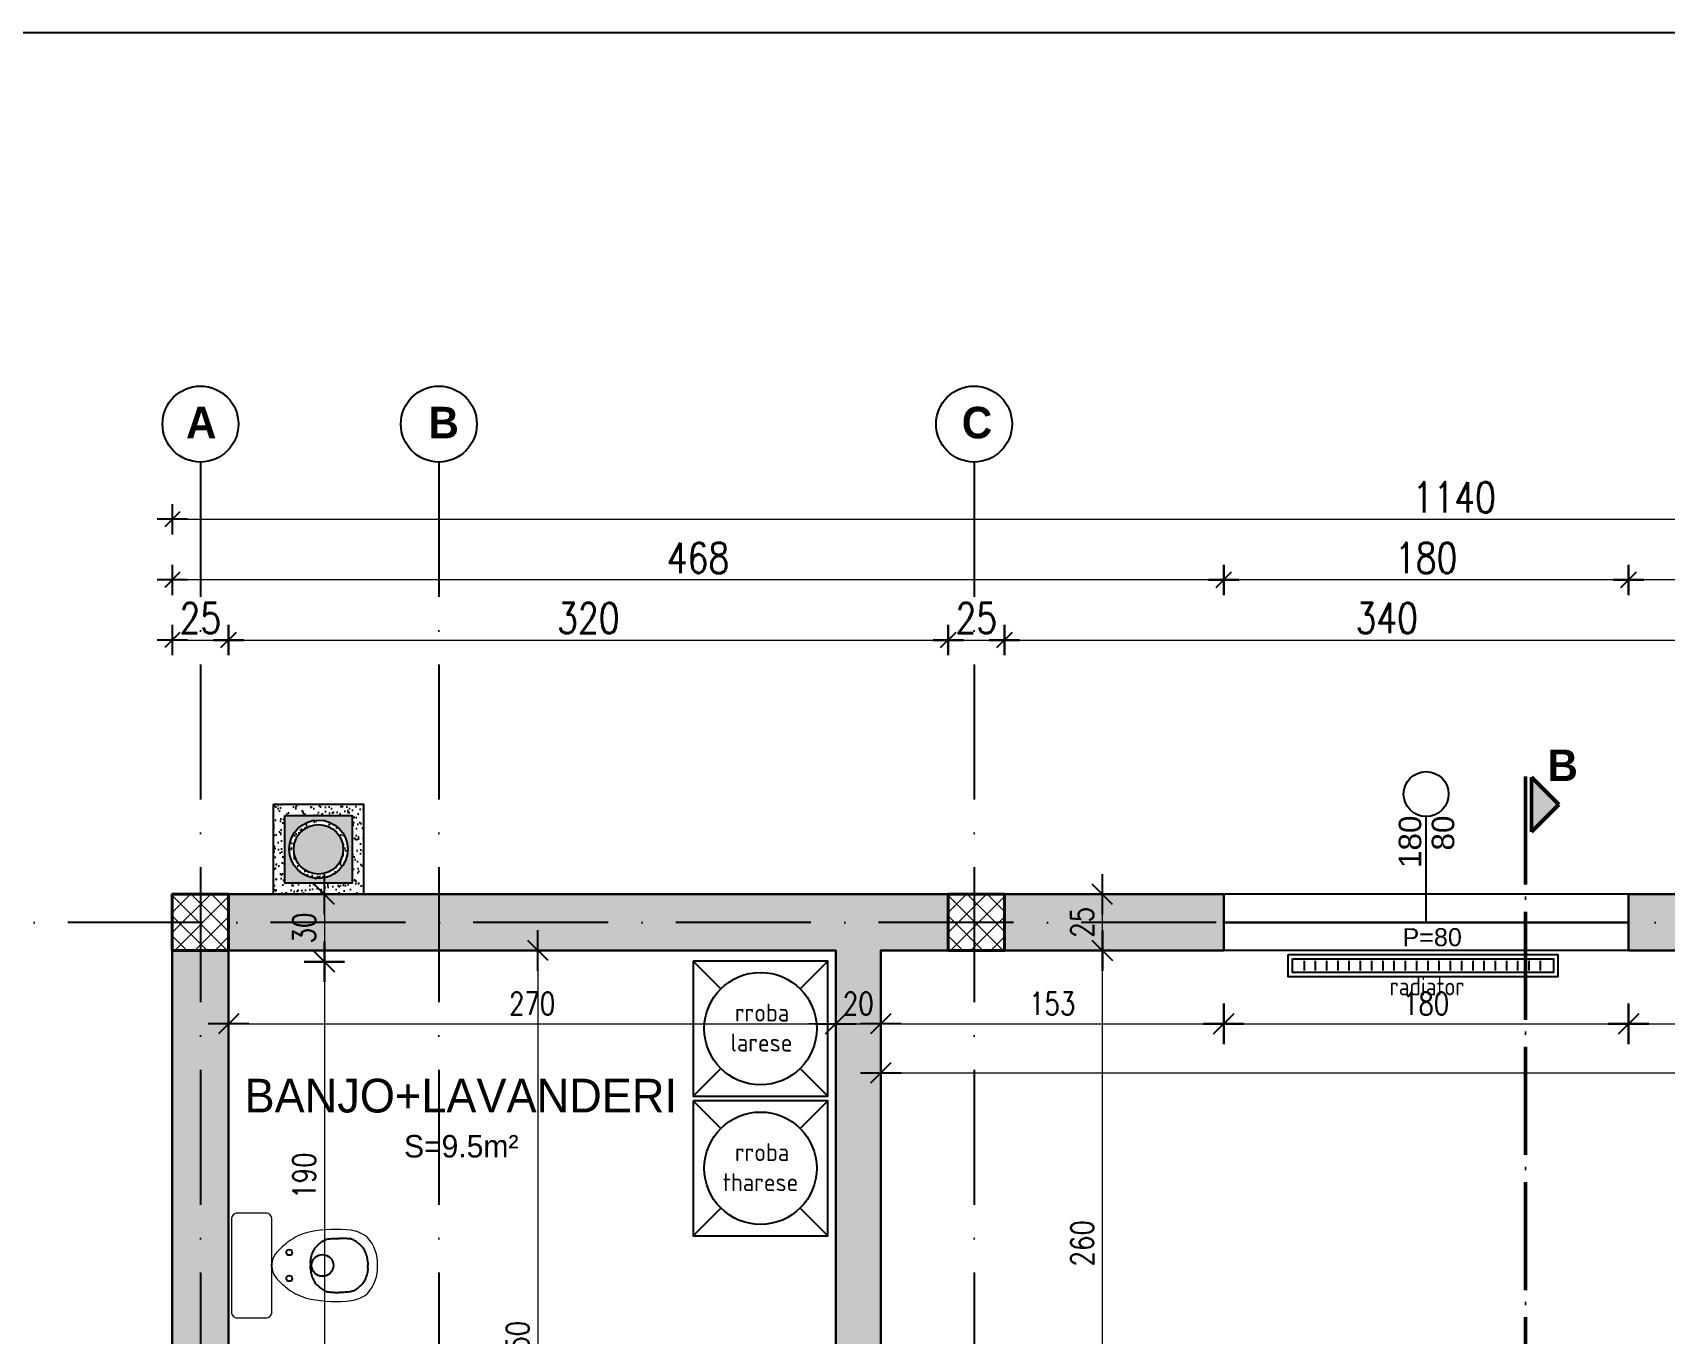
# Model space of a CAD drawing. Header units: metres. Extents: x 2674 to 33045, y -10854 to 2806.
# Drawn here: x 18898 to 19624, y 1680 to 2259 of the extents above; entities that cross this region are included whole.
import ezdxf

# ---------------------------------------------------------------- set-up
doc = ezdxf.new("R2010")
doc.units = ezdxf.units.M
doc.linetypes.add('ACAD_ISO04W100', pattern=[30, 24, -3, 0, -3])
doc.linetypes.add('ACAD_ISO10W100', pattern=[18, 12, -3, 0, -3])
doc.layers.add('2d hamdia', color=7, linetype='Continuous')
doc.styles.add('_DIM Romans 0.8', font='romans.shx', dxfattribs={"width": 0.8})
doc.styles.get("Standard").update_dxf_attribs({"font": 'arial.ttf'})
doc.dimstyles.new('50 jasht', dxfattribs={"dimscale": 15, "dimtxt": 0.9, "dimasz": 0.3, "dimexe": 1.25, "dimexo": 0.625, "dimgap": 0.2, "dimtad": 1, "dimdec": 0, "dimzin": 12, "dimdsep": 46, "dimtxsty": '_DIM Romans 0.8', "dimblk": '- Kosa Crta za DIM (Mala)', "dimcen": 1, "dimse1": 1, "dimse2": 1, "dimclrd": 256, "dimclrt": 256, "dimazin": 3, "dimtfac": 1, "dimtdec": 0, "dimtix": 1, "dimtmove": 0, "dimatfit": 3, "dimfxl": 1, "dimlwd": 0, "dimarcsym": 0})
doc.dimstyles.new('50 mrena', dxfattribs={"dimscale": 10, "dimtxt": 1, "dimasz": 0.6, "dimexe": 1.25, "dimexo": 0.625, "dimgap": 0.4, "dimtad": 1, "dimdec": 0, "dimzin": 12, "dimdsep": 46, "dimtxsty": '_DIM Romans 0.8', "dimblk": '- Kosa Crta za DIM (Mala)', "dimcen": 2.5, "dimse1": 1, "dimse2": 1, "dimclrd": 256, "dimclrt": 256, "dimadec": 0, "dimazin": 3, "dimtfac": 1, "dimtdec": 0, "dimtix": 1, "dimtmove": 0, "dimatfit": 3, "dimfxl": 1, "dimlwd": 15, "dimarcsym": 0})

# ---------------------------------------------------------------- blocks, each defined once
blk = doc.blocks.new('oxhak pa vrim')
h = blk.add_hatch()
h.set_pattern_fill('AR-SAND,_O', color=256, scale=0.1)
h.set_pattern_definition([(37.5, (-18.0384, 2.538), (-0.16, 4.89413), [0, -3.8608, 0, -4.318, 0, -4.1275]), (7.5, (-18.0384, 2.538), (4.4952, 7.16825), [0, -2.0828, 0, -3.4798, 0, -1.3335]), (327.5, (-21.1626, 2.538), (7.90992, 0.01437), [0, -1.27, 0, -4.572, 0, -5.969]), (317.5, (-21.1626, 2.538), (7.6356, 2.2293), [0, -0.635, 0, -2.9972, 0, -3.429])])
h.paths.add_polyline_path([(-10, 5), (-30, 5), (-30, 0), (-10, 0)], flags=17)
h.paths.add_polyline_path([(-5, 5), (-5, 35), (-35, 35), (-35, 5), (-30, 5), (-30, 0), (-40, 0), (-40, 40), (0, 40), (0, 0), (-10, 0), (-10, 5)])
h = blk.add_hatch(color=22)
h.dxf.hatch_style = 1
h.paths.add_polyline_path([(-5, 5), (-5, 35), (-35, 35), (-35, 5)])
h.paths.add_polyline_path([(-33, 20, -1), (-7, 20, -1)], flags=16)
h.paths.add_polyline_path([(-31, 20, -1), (-9, 20, -1)], flags=0)
h = blk.add_hatch()
h.set_pattern_fill('AR-SAND', color=256, scale=0.1)
h.set_pattern_definition([(322.5, (-40, 40), (-0.16, -4.89413), [0, -3.8608, 0, -4.318, 0, -4.1275]), (352.5, (-40, 40), (4.4952, -7.16825), [0, -2.0828, 0, -3.4798, 0, -1.3335]), (32.5, (-43.124, 40), (7.90992, -0.01437), [0, -1.27, 0, -4.572, 0, -5.969]), (42.5, (-43.124, 40), (7.6356, -2.2293), [0, -0.635, 0, -2.9972, 0, -3.429])])
h.paths.add_polyline_path([(-7, 20, 1), (-33, 20, 1)])
h.paths.add_polyline_path([(-31, 20, -1), (-9, 20, -1)], flags=16)
h = blk.add_hatch(color=253)
h.dxf.hatch_style = 1
h.paths.add_polyline_path([(-9, 20, 1), (-31, 20, 1)])
for points in [[(-40, 40), (0, 40), (0, 0), (-40, 0)], [(-35, 35), (-5, 35), (-5, 5), (-35, 5)]]:
    blk.add_lwpolyline(points, close=True)
for radius in [13, 11]:
    blk.add_circle((-20, 20), radius)
blk = doc.blocks.new('Sapls506')
blk.add_line((-0.0061, -0.1976), (0.0075, -0.1976))
at = {"color": 252, "lineweight": 15}
blk.add_lwpolyline([(-0.2569, -0.03), (-0.2569, -0.1676, 0.414214), (-0.2269, -0.1976), (-0.0061, -0.1976), (-0.0181, -0.1996, 0.160975), (-0.0645, -0.2225, 0.055228), (-0.125, -0.2921, 0.087544), (-0.1645, -0.3863, 0.077711), (-0.1715, -0.5876, 0.145572), (-0.1366, -0.6663, 0.193023), (0.0006, -0.7162, 61.25604), (0.0006, -0.7162, 0.193023), (0.1378, -0.6663, 0.145572), (0.1727, -0.5876, 0.077711), (0.1657, -0.3863, 0.087544), (0.1262, -0.2921, 0.055228), (0.0657, -0.2225, 0.161493), (0.0196, -0.1997), (0.0075, -0.1976), (0.2269, -0.1976, 0.414214), (0.2569, -0.1676), (0.2569, -0.03, 0.414214), (0.2269, 0), (-0.2269, 0, 0.414214)], format="xyb", close=True, dxfattribs=at)
at = {"color": 30}
for points in [[(-0.0141, -0.3876), (-0.032, -0.3889, 0.028747), (-0.0601, -0.3966, 0.052421), (-0.0746, -0.4033, 0.050041), (-0.0911, -0.4155, 0.040538), (-0.1084, -0.4339, 0.036304), (-0.1237, -0.4562, 0.08346), (-0.1279, -0.4673, 0.024812), (-0.1294, -0.4776, 0.009631), (-0.1315, -0.5043, 0.014344), (-0.1317, -0.5133, 0.009208), (-0.1315, -0.5274)], [(0.0156, -0.3876), (0.0334, -0.3889, -0.028747), (0.0615, -0.3966, -0.052421), (0.0761, -0.4033, -0.050041), (0.0925, -0.4155, -0.040538), (0.1098, -0.4339, -0.036304), (0.1252, -0.4562, -0.08346), (0.1294, -0.4673, -0.024812), (0.1309, -0.4776, -0.009631), (0.1329, -0.5043, -0.014344), (0.1332, -0.5133, -0.009208), (0.1329, -0.5274)], [(-0.0141, -0.6674), (-0.032, -0.6662, -0.028747), (-0.0601, -0.6584, -0.052421), (-0.0746, -0.6518, -0.050041), (-0.0911, -0.6396, -0.040538), (-0.1084, -0.6212, -0.036304), (-0.1237, -0.5988, -0.08346), (-0.1279, -0.5877, -0.024812), (-0.1294, -0.5775, -0.009631), (-0.1315, -0.5508, -0.014344), (-0.1317, -0.5417, -0.009208), (-0.1315, -0.5276)], [(0.0156, -0.6674), (0.0334, -0.6662, 0.028747), (0.0615, -0.6584, 0.052421), (0.0761, -0.6518, 0.050041), (0.0925, -0.6396, 0.040538), (0.1098, -0.6212, 0.036304), (0.1252, -0.5988, 0.08346), (0.1294, -0.5877, 0.024812), (0.1309, -0.5775, 0.009631), (0.1329, -0.5508, 0.014344), (0.1332, -0.5417, 0.009208), (0.1329, -0.5276)]]:
    blk.add_lwpolyline(points, format="xyb", dxfattribs=at)
for points in [[(-0.0141, -0.3876), (0.0007, -0.3876)], [(0.0156, -0.3876), (0.0008, -0.3876)], [(-0.0141, -0.6674), (0.0007, -0.6674)], [(0.0156, -0.6674), (0.0008, -0.6674)]]:
    blk.add_lwpolyline(points, dxfattribs=at)
for centre, radius in [((-0.063, -0.2832), 0.0141), ((0.0644, -0.2832), 0.0141), ((0.0007, -0.4456), 0.0535)]:
    blk.add_circle(centre, radius, dxfattribs=at)
blk = doc.blocks.new('radiator')
at = {"color": 204}
for p, q in [((-52.92, 7.12), (-52.92, 2.89)), ((-47.92, 7.12), (-47.92, 2.89)), ((-42.92, 7.12), (-42.92, 2.89)), ((-37.92, 7.12), (-37.92, 2.89)), ((-32.92, 7.12), (-32.92, 2.89)), ((-27.92, 7.12), (-27.92, 2.89)), ((-22.92, 7.12), (-22.92, 2.89)), ((-17.92, 7.12), (-17.92, 2.89)), ((-12.92, 7.12), (-12.92, 2.89)), ((-7.92, 7.12), (-7.92, 2.89)), ((-2.92, 7.12), (-2.92, 2.89)), ((2.08, 7.12), (2.08, 2.89)), ((7.08, 7.12), (7.08, 2.89)), ((12.08, 7.12), (12.08, 2.89)), ((17.08, 7.12), (17.08, 2.89)), ((22.08, 7.12), (22.08, 2.89)), ((27.08, 7.12), (27.08, 2.89)), ((32.08, 7.12), (32.08, 2.89)), ((37.08, 7.12), (37.08, 2.89)), ((42.08, 7.12), (42.08, 2.89)), ((47.08, 7.12), (47.08, 2.89)), ((52.08, 7.12), (52.08, 2.89))]:
    blk.add_line(p, q, dxfattribs=at)
blk.add_lwpolyline([(-60, 10), (60, 10), (60, 0), (-60, 0)], close=True)
blk.add_lwpolyline([(-58, 8), (58, 8), (58, 2), (-58, 2)], close=True, dxfattribs=at)
blk = doc.blocks.new('- Kosa Crta za DIM (Mala)')
for points in [[(0, -1.5), (0, 1.5)], [(-1.5, 0), (1.5, 0)], [(-0.75, -0.75), (0.75, 0.75)]]:
    blk.add_lwpolyline(points)
blk = doc.blocks.new('*D887')
at = {"lineweight": 0, "transparency": 16777216}
blk.add_line((18964.6, 1988.74), (18980.6, 1988.74), dxfattribs=at)
at = {"layer": 'Defpoints', "color": 0, "lineweight": 0, "transparency": 16777216}
for p in [(18985.1, 1988.74), (18960.1, 1875.71), (18985.1, 1875.71)]:
    blk.add_point(p, dxfattribs=at)
at = {"lineweight": 0, "transparency": 16777216, "xscale": 4.5, "yscale": 4.5, "zscale": 4.5, "rotation": 180}
blk.add_blockref('- Kosa Crta za DIM (Mala)', (18960.1, 1988.74), dxfattribs=at)
at = {"lineweight": 0, "transparency": 16777216, "xscale": 4.5, "yscale": 4.5, "zscale": 4.5}
blk.add_blockref('- Kosa Crta za DIM (Mala)', (18985.1, 1988.74), dxfattribs=at)
at = {"lineweight": 0, "transparency": 16777216, "insert": (18972.6, 1998.49), "char_height": 13.5, "attachment_point": 5, "style": '_DIM Romans 0.8'}
blk.add_mtext('25', dxfattribs=at)
blk = doc.blocks.new('*D888')
at = {"lineweight": 0, "transparency": 16777216}
blk.add_line((18989.6, 1988.74), (19300.6, 1988.74), dxfattribs=at)
at = {"layer": 'Defpoints', "color": 0, "lineweight": 0, "transparency": 16777216}
for p in [(19305.1, 1988.74), (18985.1, 1875.71), (19305.1, 1875.71)]:
    blk.add_point(p, dxfattribs=at)
at = {"lineweight": 0, "transparency": 16777216, "xscale": 4.5, "yscale": 4.5, "zscale": 4.5, "rotation": 180}
blk.add_blockref('- Kosa Crta za DIM (Mala)', (18985.1, 1988.74), dxfattribs=at)
at = {"lineweight": 0, "transparency": 16777216, "xscale": 4.5, "yscale": 4.5, "zscale": 4.5}
blk.add_blockref('- Kosa Crta za DIM (Mala)', (19305.1, 1988.74), dxfattribs=at)
at = {"lineweight": 0, "transparency": 16777216, "insert": (19145.1, 1998.49), "char_height": 13.5, "attachment_point": 5, "style": '_DIM Romans 0.8'}
blk.add_mtext('320', dxfattribs=at)
blk = doc.blocks.new('*D889')
at = {"lineweight": 0, "transparency": 16777216}
blk.add_line((19309.6, 1988.74), (19325.6, 1988.74), dxfattribs=at)
at = {"layer": 'Defpoints', "color": 0, "lineweight": 0, "transparency": 16777216}
for p in [(19330.1, 1988.74), (19305.1, 1875.71), (19330.1, 1875.71)]:
    blk.add_point(p, dxfattribs=at)
at = {"lineweight": 0, "transparency": 16777216, "xscale": 4.5, "yscale": 4.5, "zscale": 4.5, "rotation": 180}
blk.add_blockref('- Kosa Crta za DIM (Mala)', (19305.1, 1988.74), dxfattribs=at)
at = {"lineweight": 0, "transparency": 16777216, "xscale": 4.5, "yscale": 4.5, "zscale": 4.5}
blk.add_blockref('- Kosa Crta za DIM (Mala)', (19330.1, 1988.74), dxfattribs=at)
at = {"lineweight": 0, "transparency": 16777216, "insert": (19317.6, 1998.49), "char_height": 13.5, "attachment_point": 5, "style": '_DIM Romans 0.8'}
blk.add_mtext('25', dxfattribs=at)
blk = doc.blocks.new('*D890')
at = {"lineweight": 0, "transparency": 16777216}
blk.add_line((19334.6, 1988.74), (19665.6, 1988.74), dxfattribs=at)
at = {"layer": 'Defpoints', "color": 0, "lineweight": 0, "transparency": 16777216}
for p in [(19670.1, 1988.74), (19330.1, 1875.71), (19670.1, 1875.71)]:
    blk.add_point(p, dxfattribs=at)
at = {"lineweight": 0, "transparency": 16777216, "xscale": 4.5, "yscale": 4.5, "zscale": 4.5, "rotation": 180}
blk.add_blockref('- Kosa Crta za DIM (Mala)', (19330.1, 1988.74), dxfattribs=at)
at = {"lineweight": 0, "transparency": 16777216, "xscale": 4.5, "yscale": 4.5, "zscale": 4.5}
blk.add_blockref('- Kosa Crta za DIM (Mala)', (19670.1, 1988.74), dxfattribs=at)
at = {"lineweight": 0, "transparency": 16777216, "insert": (19500.1, 1998.49), "char_height": 13.5, "attachment_point": 5, "style": '_DIM Romans 0.8'}
blk.add_mtext('340', dxfattribs=at)
blk = doc.blocks.new('*D894')
at = {"lineweight": 0, "transparency": 16777216}
blk.add_line((20095.6, 2015.51), (19612.1, 2015.51), dxfattribs=at)
at = {"layer": 'Defpoints', "color": 0, "lineweight": 0, "transparency": 16777216}
for p in [(19607.6, 2015.51), (19607.6, 1875.71), (20100.1, 1875.71)]:
    blk.add_point(p, dxfattribs=at)
at = {"lineweight": 0, "transparency": 16777216, "xscale": 4.5, "yscale": 4.5, "zscale": 4.5, "rotation": 180}
blk.add_blockref('- Kosa Crta za DIM (Mala)', (19607.6, 2015.51), dxfattribs=at)
at = {"lineweight": 0, "transparency": 16777216, "xscale": 4.5, "yscale": 4.5, "zscale": 4.5}
blk.add_blockref('- Kosa Crta za DIM (Mala)', (20100.1, 2015.51), dxfattribs=at)
at = {"lineweight": 0, "transparency": 16777216, "insert": (19853.85, 2025.26), "char_height": 13.5, "attachment_point": 5, "style": '_DIM Romans 0.8'}
blk.add_mtext('493', dxfattribs=at)
blk = doc.blocks.new('*D895')
at = {"lineweight": 0, "transparency": 16777216}
blk.add_line((19603.1, 2015.51), (19432.1, 2015.51), dxfattribs=at)
at = {"layer": 'Defpoints', "color": 0, "lineweight": 0, "transparency": 16777216}
for p in [(19427.6, 2015.51), (19427.6, 1875.71), (19607.6, 1875.71)]:
    blk.add_point(p, dxfattribs=at)
at = {"lineweight": 0, "transparency": 16777216, "xscale": 4.5, "yscale": 4.5, "zscale": 4.5, "rotation": 180}
blk.add_blockref('- Kosa Crta za DIM (Mala)', (19427.6, 2015.51), dxfattribs=at)
at = {"lineweight": 0, "transparency": 16777216, "xscale": 4.5, "yscale": 4.5, "zscale": 4.5}
blk.add_blockref('- Kosa Crta za DIM (Mala)', (19607.6, 2015.51), dxfattribs=at)
at = {"lineweight": 0, "transparency": 16777216, "insert": (19517.6, 2025.26), "char_height": 13.5, "attachment_point": 5, "style": '_DIM Romans 0.8'}
blk.add_mtext('180', dxfattribs=at)
blk = doc.blocks.new('*D896')
at = {"lineweight": 0, "transparency": 16777216}
blk.add_line((19423.1, 2015.51), (18964.6, 2015.51), dxfattribs=at)
at = {"layer": 'Defpoints', "color": 0, "lineweight": 0, "transparency": 16777216}
for p in [(18960.1, 2015.51), (18960.1, 1875.71), (19427.6, 1875.71)]:
    blk.add_point(p, dxfattribs=at)
at = {"lineweight": 0, "transparency": 16777216, "xscale": 4.5, "yscale": 4.5, "zscale": 4.5, "rotation": 180}
blk.add_blockref('- Kosa Crta za DIM (Mala)', (18960.1, 2015.51), dxfattribs=at)
at = {"lineweight": 0, "transparency": 16777216, "xscale": 4.5, "yscale": 4.5, "zscale": 4.5}
blk.add_blockref('- Kosa Crta za DIM (Mala)', (19427.6, 2015.51), dxfattribs=at)
at = {"lineweight": 0, "transparency": 16777216, "insert": (19193.85, 2025.26), "char_height": 13.5, "attachment_point": 5, "style": '_DIM Romans 0.8'}
blk.add_mtext('468', dxfattribs=at)
blk = doc.blocks.new('*D897')
at = {"lineweight": 0, "transparency": 16777216}
blk.add_line((18964.6, 2042.45), (20095.6, 2042.45), dxfattribs=at)
at = {"layer": 'Defpoints', "color": 0, "lineweight": 0, "transparency": 16777216}
for p in [(20100.1, 2042.45), (18960.1, 1875.71), (20100.1, 1875.71)]:
    blk.add_point(p, dxfattribs=at)
at = {"lineweight": 0, "transparency": 16777216, "xscale": 4.5, "yscale": 4.5, "zscale": 4.5, "rotation": 180}
blk.add_blockref('- Kosa Crta za DIM (Mala)', (18960.1, 2042.45), dxfattribs=at)
at = {"lineweight": 0, "transparency": 16777216, "xscale": 4.5, "yscale": 4.5, "zscale": 4.5}
blk.add_blockref('- Kosa Crta za DIM (Mala)', (20100.1, 2042.45), dxfattribs=at)
at = {"lineweight": 0, "transparency": 16777216, "insert": (19530.1, 2052.2), "char_height": 13.5, "attachment_point": 5, "style": '_DIM Romans 0.8'}
blk.add_mtext('1140', dxfattribs=at)
blk = doc.blocks.new('*D917')
at = {"lineweight": 0, "transparency": 16777216}
blk.add_line((18869.21, 1871.21), (18869.21, 1855.21), dxfattribs=at)
at = {"layer": 'Defpoints', "color": 0, "lineweight": 0, "transparency": 16777216}
for p in [(18960.1, 1875.71), (18869.21, 1850.71), (18960.1, 1850.71)]:
    blk.add_point(p, dxfattribs=at)
at = {"lineweight": 0, "transparency": 16777216, "xscale": 4.5, "yscale": 4.5, "zscale": 4.5}
for p, rotation in [((18869.21, 1875.71), 90), ((18869.21, 1850.71), 270)]:
    blk.add_blockref('- Kosa Crta za DIM (Mala)', p, dxfattribs=dict(at, rotation=rotation))
at = {"lineweight": 0, "transparency": 16777216, "insert": (18859.46, 1863.21), "char_height": 13.5, "attachment_point": 5, "rotation": 90, "style": '_DIM Romans 0.8'}
blk.add_mtext('25', dxfattribs=at)
blk = doc.blocks.new('*D918')
at = {"lineweight": 0, "transparency": 16777216}
blk.add_line((18869.21, 1846.21), (18869.21, 1505.21), dxfattribs=at)
at = {"layer": 'Defpoints', "color": 0, "lineweight": 0, "transparency": 16777216}
for p in [(18960.1, 1850.71), (18869.21, 1500.71), (18960.1, 1500.71)]:
    blk.add_point(p, dxfattribs=at)
at = {"lineweight": 0, "transparency": 16777216, "xscale": 4.5, "yscale": 4.5, "zscale": 4.5}
for p, rotation in [((18869.21, 1850.71), 90), ((18869.21, 1500.71), 270)]:
    blk.add_blockref('- Kosa Crta za DIM (Mala)', p, dxfattribs=dict(at, rotation=rotation))
at = {"lineweight": 0, "transparency": 16777216, "insert": (18859.46, 1675.71), "char_height": 13.5, "attachment_point": 5, "rotation": 90, "style": '_DIM Romans 0.8'}
blk.add_mtext('350', dxfattribs=at)
blk = doc.blocks.new('*D925')
at = {"lineweight": 0, "transparency": 16777216}
blk.add_line((18844.09, 1871.21), (18844.09, 1659.93), dxfattribs=at)
at = {"layer": 'Defpoints', "color": 0, "lineweight": 0, "transparency": 16777216}
for p in [(18960.1, 1875.71), (18844.09, 1655.43), (18960.1, 1655.43)]:
    blk.add_point(p, dxfattribs=at)
at = {"lineweight": 0, "transparency": 16777216, "xscale": 4.5, "yscale": 4.5, "zscale": 4.5}
for p, rotation in [((18844.09, 1875.71), 90), ((18844.09, 1655.43), 270)]:
    blk.add_blockref('- Kosa Crta za DIM (Mala)', p, dxfattribs=dict(at, rotation=rotation))
at = {"lineweight": 0, "transparency": 16777216, "insert": (18834.34, 1765.57), "char_height": 13.5, "attachment_point": 5, "rotation": 90, "style": '_DIM Romans 0.8'}
blk.add_mtext('220', dxfattribs=at)
blk = doc.blocks.new('*D935')
at = {"lineweight": 0, "transparency": 16777216}
blk.add_line((18816.85, 1480.21), (18816.85, 1871.21), dxfattribs=at)
at = {"layer": 'Defpoints', "color": 0, "lineweight": 0, "transparency": 16777216}
for p in [(18816.85, 1875.71), (18960.1, 1875.71), (19066.1, 1475.71)]:
    blk.add_point(p, dxfattribs=at)
at = {"lineweight": 0, "transparency": 16777216, "xscale": 4.5, "yscale": 4.5, "zscale": 4.5}
for p, rotation in [((18816.85, 1875.71), 90), ((18816.85, 1475.71), 270)]:
    blk.add_blockref('- Kosa Crta za DIM (Mala)', p, dxfattribs=dict(at, rotation=rotation))
at = {"lineweight": 0, "transparency": 16777216, "insert": (18807.1, 1675.71), "char_height": 13.5, "attachment_point": 5, "rotation": 90, "style": '_DIM Romans 0.8'}
blk.add_mtext('400', dxfattribs=at)
blk = doc.blocks.new('*D936')
at = {"lineweight": 0, "transparency": 16777216}
blk.add_line((18789.11, 1871.21), (18789.11, 545.21), dxfattribs=at)
at = {"layer": 'Defpoints', "color": 0, "lineweight": 0, "transparency": 16777216}
for p in [(18960.1, 1875.71), (18789.11, 540.71), (19242.53, 540.71)]:
    blk.add_point(p, dxfattribs=at)
at = {"lineweight": 0, "transparency": 16777216, "xscale": 4.5, "yscale": 4.5, "zscale": 4.5}
for p, rotation in [((18789.11, 1875.71), 90), ((18789.11, 540.71), 270)]:
    blk.add_blockref('- Kosa Crta za DIM (Mala)', p, dxfattribs=dict(at, rotation=rotation))
at = {"lineweight": 0, "transparency": 16777216, "insert": (18779.36, 1208.21), "char_height": 13.5, "attachment_point": 5, "rotation": 90, "style": '_DIM Romans 0.8'}
blk.add_mtext('1335', dxfattribs=at)
blk = doc.blocks.new('*D956')
at = {"lineweight": 15, "transparency": 16777216}
blk.add_line((18991.1, 1818.1), (19249.1, 1818.1), dxfattribs=at)
at = {"layer": 'Defpoints', "color": 0, "lineweight": 0, "transparency": 16777216}
for p in [(18985.1, 1850.71), (19255.1, 1850.71), (19255.1, 1818.1)]:
    blk.add_point(p, dxfattribs=at)
at = {"lineweight": 15, "transparency": 16777216, "xscale": 6, "yscale": 6, "zscale": 6, "rotation": 180}
blk.add_blockref('- Kosa Crta za DIM (Mala)', (18985.1, 1818.1), dxfattribs=at)
at = {"lineweight": 15, "transparency": 16777216, "xscale": 6, "yscale": 6, "zscale": 6}
blk.add_blockref('- Kosa Crta za DIM (Mala)', (19255.1, 1818.1), dxfattribs=at)
at = {"lineweight": 0, "transparency": 16777216, "insert": (19120.1, 1827.1), "char_height": 10, "attachment_point": 5, "style": '_DIM Romans 0.8'}
blk.add_mtext('270', dxfattribs=at)
blk = doc.blocks.new('*D957')
at = {"lineweight": 15, "transparency": 16777216}
for p, q in [((19249.1, 1818.1), (19243.1, 1818.1)), ((19255.1, 1818.1), (19275.1, 1818.1)), ((19281.1, 1818.1), (19287.1, 1818.1))]:
    blk.add_line(p, q, dxfattribs=at)
at = {"layer": 'Defpoints', "color": 0, "lineweight": 0, "transparency": 16777216}
for p in [(19255.1, 1850.71), (19275.1, 1850.71), (19275.1, 1818.1)]:
    blk.add_point(p, dxfattribs=at)
at = {"lineweight": 15, "transparency": 16777216, "xscale": 6, "yscale": 6, "zscale": 6}
blk.add_blockref('- Kosa Crta za DIM (Mala)', (19255.1, 1818.1), dxfattribs=at)
at = {"lineweight": 15, "transparency": 16777216, "xscale": 6, "yscale": 6, "zscale": 6, "rotation": 180}
blk.add_blockref('- Kosa Crta za DIM (Mala)', (19275.1, 1818.1), dxfattribs=at)
at = {"lineweight": 0, "transparency": 16777216, "insert": (19265.1, 1827.1), "char_height": 10, "attachment_point": 5, "style": '_DIM Romans 0.8'}
blk.add_mtext('20', dxfattribs=at)
blk = doc.blocks.new('*D958')
at = {"lineweight": 15, "transparency": 16777216}
blk.add_line((19281.1, 1818.1), (19421.6, 1818.1), dxfattribs=at)
at = {"layer": 'Defpoints', "color": 0, "lineweight": 0, "transparency": 16777216}
for p in [(19275.1, 1850.71), (19427.6, 1850.71), (19427.6, 1818.1)]:
    blk.add_point(p, dxfattribs=at)
at = {"lineweight": 15, "transparency": 16777216, "xscale": 6, "yscale": 6, "zscale": 6, "rotation": 180}
blk.add_blockref('- Kosa Crta za DIM (Mala)', (19275.1, 1818.1), dxfattribs=at)
at = {"lineweight": 15, "transparency": 16777216, "xscale": 6, "yscale": 6, "zscale": 6}
blk.add_blockref('- Kosa Crta za DIM (Mala)', (19427.6, 1818.1), dxfattribs=at)
at = {"lineweight": 0, "transparency": 16777216, "insert": (19351.35, 1827.1), "char_height": 10, "attachment_point": 5, "style": '_DIM Romans 0.8'}
blk.add_mtext('153', dxfattribs=at)
blk = doc.blocks.new('*D959')
at = {"lineweight": 15, "transparency": 16777216}
blk.add_line((19433.6, 1818.1), (19601.6, 1818.1), dxfattribs=at)
at = {"layer": 'Defpoints', "color": 0, "lineweight": 0, "transparency": 16777216}
for p in [(19427.6, 1850.71), (19607.6, 1850.71), (19607.6, 1818.1)]:
    blk.add_point(p, dxfattribs=at)
at = {"lineweight": 15, "transparency": 16777216, "xscale": 6, "yscale": 6, "zscale": 6, "rotation": 180}
blk.add_blockref('- Kosa Crta za DIM (Mala)', (19427.6, 1818.1), dxfattribs=at)
at = {"lineweight": 15, "transparency": 16777216, "xscale": 6, "yscale": 6, "zscale": 6}
blk.add_blockref('- Kosa Crta za DIM (Mala)', (19607.6, 1818.1), dxfattribs=at)
at = {"lineweight": 0, "transparency": 16777216, "insert": (19517.6, 1827.1), "char_height": 10, "attachment_point": 5, "style": '_DIM Romans 0.8'}
blk.add_mtext('180', dxfattribs=at)
blk = doc.blocks.new('*D960')
at = {"lineweight": 15, "transparency": 16777216}
blk.add_line((19613.6, 1818.1), (20069.1, 1818.1), dxfattribs=at)
at = {"layer": 'Defpoints', "color": 0, "lineweight": 0, "transparency": 16777216}
for p in [(19607.6, 1850.71), (20075.1, 1850.71), (20075.1, 1818.1)]:
    blk.add_point(p, dxfattribs=at)
at = {"lineweight": 15, "transparency": 16777216, "xscale": 6, "yscale": 6, "zscale": 6, "rotation": 180}
blk.add_blockref('- Kosa Crta za DIM (Mala)', (19607.6, 1818.1), dxfattribs=at)
at = {"lineweight": 15, "transparency": 16777216, "xscale": 6, "yscale": 6, "zscale": 6}
blk.add_blockref('- Kosa Crta za DIM (Mala)', (20075.1, 1818.1), dxfattribs=at)
at = {"lineweight": 0, "transparency": 16777216, "insert": (19841.35, 1827.1), "char_height": 10, "attachment_point": 5, "style": '_DIM Romans 0.8'}
blk.add_mtext('468', dxfattribs=at)
blk = doc.blocks.new('*D962')
at = {"lineweight": 15, "transparency": 16777216}
blk.add_line((20069.1, 1796.22), (19281.1, 1796.22), dxfattribs=at)
at = {"layer": 'Defpoints', "color": 0, "lineweight": 0, "transparency": 16777216}
for p in [(19275.1, 1850.71), (20075.1, 1850.71), (19275.1, 1796.22)]:
    blk.add_point(p, dxfattribs=at)
at = {"lineweight": 15, "transparency": 16777216, "xscale": 6, "yscale": 6, "zscale": 6, "rotation": 180}
blk.add_blockref('- Kosa Crta za DIM (Mala)', (19275.1, 1796.22), dxfattribs=at)
at = {"lineweight": 15, "transparency": 16777216, "xscale": 6, "yscale": 6, "zscale": 6}
blk.add_blockref('- Kosa Crta za DIM (Mala)', (20075.1, 1796.22), dxfattribs=at)
at = {"lineweight": 0, "transparency": 16777216, "insert": (19675.1, 1805.22), "char_height": 10, "attachment_point": 5, "style": '_DIM Romans 0.8'}
blk.add_mtext('800', dxfattribs=at)
blk = doc.blocks.new('*D1001')
at = {"lineweight": 15, "transparency": 16777216}
blk.add_line((19373.66, 1596.28), (19373.66, 1844.71), dxfattribs=at)
at = {"layer": 'Defpoints', "color": 0, "lineweight": 0, "transparency": 16777216}
for p in [(19275.1, 1850.71), (19373.66, 1850.71), (19275.1, 1590.28)]:
    blk.add_point(p, dxfattribs=at)
at = {"lineweight": 15, "transparency": 16777216, "xscale": 6, "yscale": 6, "zscale": 6}
for p, rotation in [((19373.66, 1850.71), 90), ((19373.66, 1590.28), 270)]:
    blk.add_blockref('- Kosa Crta za DIM (Mala)', p, dxfattribs=dict(at, rotation=rotation))
at = {"lineweight": 0, "transparency": 16777216, "insert": (19364.66, 1720.5), "char_height": 10, "attachment_point": 5, "rotation": 90, "style": '_DIM Romans 0.8'}
blk.add_mtext('260', dxfattribs=at)
blk = doc.blocks.new('*D1002')
at = {"lineweight": 15, "transparency": 16777216}
blk.add_line((19373.66, 1856.71), (19373.66, 1869.71), dxfattribs=at)
at = {"layer": 'Defpoints', "color": 0, "lineweight": 0, "transparency": 16777216}
for p in [(19373.66, 1875.71), (19427.6, 1875.71), (19275.1, 1850.71)]:
    blk.add_point(p, dxfattribs=at)
at = {"lineweight": 15, "transparency": 16777216, "xscale": 6, "yscale": 6, "zscale": 6}
for p, rotation in [((19373.66, 1875.71), 90), ((19373.66, 1850.71), 270)]:
    blk.add_blockref('- Kosa Crta za DIM (Mala)', p, dxfattribs=dict(at, rotation=rotation))
at = {"lineweight": 0, "transparency": 16777216, "insert": (19364.66, 1863.21), "char_height": 10, "attachment_point": 5, "rotation": 90, "style": '_DIM Romans 0.8'}
blk.add_mtext('25', dxfattribs=at)
blk = doc.blocks.new('*D1013')
at = {"lineweight": 15, "transparency": 16777216}
blk.add_line((19027.72, 1869.71), (19027.72, 1851.71), dxfattribs=at)
at = {"layer": 'Defpoints', "color": 0, "lineweight": 0, "transparency": 16777216}
for p in [(18985.1, 1875.71), (18985.1, 1845.71), (19027.72, 1845.71)]:
    blk.add_point(p, dxfattribs=at)
at = {"lineweight": 15, "transparency": 16777216, "xscale": 6, "yscale": 6, "zscale": 6}
for p, rotation in [((19027.72, 1875.71), 90), ((19027.72, 1845.71), 270)]:
    blk.add_blockref('- Kosa Crta za DIM (Mala)', p, dxfattribs=dict(at, rotation=rotation))
at = {"lineweight": 0, "transparency": 16777216, "insert": (19018.72, 1860.71), "char_height": 10, "attachment_point": 5, "rotation": 90, "style": '_DIM Romans 0.8'}
blk.add_mtext('30', dxfattribs=at)
blk = doc.blocks.new('*D1014')
at = {"lineweight": 15, "transparency": 16777216}
blk.add_line((19027.72, 1839.71), (19027.72, 1661.43), dxfattribs=at)
at = {"layer": 'Defpoints', "color": 0, "lineweight": 0, "transparency": 16777216}
for p in [(18985.1, 1845.71), (18985.1, 1655.43), (19027.72, 1655.43)]:
    blk.add_point(p, dxfattribs=at)
at = {"lineweight": 15, "transparency": 16777216, "xscale": 6, "yscale": 6, "zscale": 6}
for p, rotation in [((19027.72, 1845.71), 90), ((19027.72, 1655.43), 270)]:
    blk.add_blockref('- Kosa Crta za DIM (Mala)', p, dxfattribs=dict(at, rotation=rotation))
at = {"lineweight": 0, "transparency": 16777216, "insert": (19018.72, 1750.57), "char_height": 10, "attachment_point": 5, "rotation": 90, "style": '_DIM Romans 0.8'}
blk.add_mtext('190', dxfattribs=at)
blk = doc.blocks.new('*D1017')
at = {"lineweight": 15, "transparency": 16777216}
blk.add_line((19122.66, 1844.71), (19122.66, 1506.71), dxfattribs=at)
at = {"layer": 'Defpoints', "color": 0, "lineweight": 0, "transparency": 16777216}
for p in [(18985.1, 1850.71), (18985.1, 1500.71), (19122.66, 1500.71)]:
    blk.add_point(p, dxfattribs=at)
at = {"lineweight": 15, "transparency": 16777216, "xscale": 6, "yscale": 6, "zscale": 6}
for p, rotation in [((19122.66, 1850.71), 90), ((19122.66, 1500.71), 270)]:
    blk.add_blockref('- Kosa Crta za DIM (Mala)', p, dxfattribs=dict(at, rotation=rotation))
at = {"lineweight": 0, "transparency": 16777216, "insert": (19113.66, 1675.71), "char_height": 10, "attachment_point": 5, "rotation": 90, "style": '_DIM Romans 0.8'}
blk.add_mtext('350', dxfattribs=at)

msp = doc.modelspace()

# ---------------------------------------------------------------- hatches: boundary and pattern name
at = {"lineweight": 18}
msp.add_hatch(color=15, dxfattribs=at).paths.add_polyline_path([(19564.39, 1927.81), (19564.39, 1903.45), (19576.57, 1915.63)])
at = {"lineweight": 30}
h = msp.add_hatch(color=255, dxfattribs=at)
h.paths.add_polyline_path([(20100.1, 1850.71), (20075.1, 1850.71), (20075.1, 1610.71), (20100.1, 1610.71)])
h.paths.add_polyline_path([(20075.1, 1875.71), (19695.1, 1875.71), (19695.1, 1850.71), (20075.1, 1850.71)])
h.paths.add_polyline_path([(19670.1, 1875.71), (19607.6, 1875.71), (19607.6, 1850.71), (19670.1, 1850.71)])
h.paths.add_polyline_path([(19427.6, 1875.71), (19330.1, 1875.71), (19330.1, 1850.71), (19427.6, 1850.71)])
h.paths.add_polyline_path([(19305.1, 1875.71), (18985.1, 1875.71), (18985.1, 1850.71), (19255.1, 1850.71), (19255.1, 1590.28), (19275.1, 1590.28), (19275.1, 1850.71), (19305.1, 1850.71)])
h.paths.add_polyline_path([(18985.1, 1850.71), (18960.1, 1850.71), (18960.1, 1655.43), (18985.1, 1655.43)])
h.paths.add_polyline_path([(18985.1, 1555.43), (18960.1, 1555.43), (18960.1, 1500.71), (18985.1, 1500.71)])
h.paths.add_polyline_path([(19091.1, 1475.71), (19066.1, 1475.71), (19066.1, 1335.71), (19091.1, 1335.71)])
h.paths.add_polyline_path([(19305.1, 1500.71), (19275.1, 1500.71), (19275.1, 1510.28), (19255.1, 1510.28), (19255.1, 1500.71), (19091.1, 1500.71), (19091.1, 1475.71), (19305.1, 1475.71)])
h.paths.add_polyline_path([(19330.1, 1475.71), (19305.1, 1475.71), (19305.1, 1080.71), (19330.1, 1080.71)])
h.paths.add_polyline_path([(19350.1, 1500.71), (19330.1, 1500.71), (19330.1, 1475.71), (19350.1, 1475.71)])
h.paths.add_polyline_path([(19670.1, 1500.71), (19440.1, 1500.71), (19440.1, 1475.71), (19670.1, 1475.71)])
h.paths.add_polyline_path([(20075.1, 1500.71), (19695.1, 1500.71), (19695.1, 1475.71), (20075.1, 1475.71)])
h.paths.add_polyline_path([(20100.1, 1475.71), (20075.1, 1475.71), (20075.1, 1455.71), (20100.1, 1455.71)])
h.paths.add_polyline_path([(20100.1, 1510.71), (20075.1, 1510.71), (20075.1, 1500.71), (20100.1, 1500.71)])
h.paths.add_polyline_path([(20100.1, 1355.71), (20075.1, 1355.71), (20075.1, 1330.71), (20100.1, 1330.71)])
h.paths.add_polyline_path([(20100.1, 1230.71), (20075.1, 1230.71), (20075.1, 1205.71), (20100.1, 1205.71)])
h.paths.add_polyline_path([(20100.1, 1105.71), (20075.1, 1105.71), (20075.1, 1095.71), (20100.1, 1095.71)])
h.paths.add_polyline_path([(20100.1, 1070.71), (20075.1, 1070.71), (20075.1, 975.71), (19870.1, 975.71), (19870.1, 950.71), (20100.1, 950.71)])
h.paths.add_polyline_path([(19710.1, 975.71), (19695.1, 975.71), (19695.1, 950.71), (19710.1, 950.71)])
h.paths.add_polyline_path([(19670.1, 975.71), (19630.1, 975.71), (19630.1, 950.71), (19670.1, 950.71)])
h.paths.add_polyline_path([(19550.1, 975.71), (19330.1, 975.71), (19330.1, 950.71), (19550.1, 950.71)])
h.paths.add_polyline_path([(19330.1, 990.71), (19305.1, 990.71), (19305.1, 975.71), (19330.1, 975.71)])
h.paths.add_polyline_path([(19305.1, 975.71), (19260.1, 975.71), (19260.1, 950.71), (19305.1, 950.71)])
h.paths.add_polyline_path([(19120.1, 975.71), (19091.1, 975.71), (19091.1, 985.71), (19066.1, 985.71), (19066.1, 950.71), (19120.1, 950.71)])
h.paths.add_polyline_path([(19091.1, 1145.71), (19066.1, 1145.71), (19066.1, 1095.71), (19091.1, 1095.71)])
at = {"layer": '2d hamdia', "lineweight": 0}
h = msp.add_hatch(dxfattribs=at)
h.set_pattern_fill('ANSI37', color=26, scale=2, style=0)
h.set_pattern_definition([(45, (7994.4565, -10), (-4.490128, 4.490128), []), (135, (7994.4565, -10), (-4.490128, -4.490128), [])])
h.paths.add_polyline_path([(18985.1, 1875.71), (18960.1, 1875.71), (18960.1, 1850.71), (18985.1, 1850.71)])
h = msp.add_hatch(dxfattribs=at)
h.set_pattern_fill('ANSI37', color=26, scale=2, style=0)
h.set_pattern_definition([(45, (8339.4565, -10), (-4.490128, 4.490128), []), (135, (8339.4565, -10), (-4.490128, -4.490128), [])])
h.paths.add_polyline_path([(19330.1, 1875.71), (19305.1, 1875.71), (19305.1, 1850.71), (19330.1, 1850.71)])

# ---------------------------------------------------------------- linework, layer by layer
at = {"color": 124, "linetype": 'ACAD_ISO10W100', "lineweight": 25, "ltscale": 5}
for p, q in [((18972.6, 2067.9), (18972.6, 597)), ((19078.6, 2067.9), (19078.6, 597)), ((19316.6, 2067.9), (19316.6, 597)), ((20144.98, 1863.21), (18768.6, 1863.21))]:
    msp.add_line(p, q, dxfattribs=at)
for p, q in [((19517.6, 1863.21), (19517.6, 1910.26)), ((20100.1, 1875.71), (18960.1, 1875.71)), ((18960.1, 1875.71), (18960.1, 1475.71)), ((19427.6, 1875.71), (19427.6, 1850.71)), ((19607.6, 1875.71), (19607.6, 1850.71)), ((18985.1, 1850.71), (18985.1, 1500.71)), ((19255.1, 1850.71), (18985.1, 1850.71)), ((19255.1, 1850.71), (19255.1, 1590.28)), ((19310.1, 1850.71), (19275.1, 1850.71)), ((19275.1, 1850.71), (19275.1, 1590.28)), ((20075.1, 1850.71), (19330.1, 1850.71))]:
    msp.add_line(p, q)
at = {"color": 5, "lineweight": 30}
msp.add_line((19607.6, 1863.21), (19427.6, 1863.21), dxfattribs=at)
at = {"color": 252}
for p, q in [((19191.62, 1845.96), (19203.95, 1833.64)), ((19251.62, 1845.96), (19239.3, 1833.64)), ((19191.62, 1785.96), (19203.95, 1798.28)), ((19251.62, 1785.96), (19239.3, 1798.28)), ((19191.62, 1783.88), (19203.95, 1771.56)), ((19251.62, 1783.88), (19239.3, 1771.56)), ((19191.62, 1723.88), (19203.95, 1736.2)), ((19251.62, 1723.88), (19239.3, 1736.2))]:
    msp.add_line(p, q, dxfattribs=at)
at = {"elevation": -574.66}
msp.add_lwpolyline([(18195, 158.83), (18195, 2258.83), (21165, 2258.83), (21165, 158.83), (18195, 158.83)], close=True, dxfattribs=at)
at = {"color": 13, "linetype": 'ACAD_ISO04W100', "lineweight": 50, "ltscale": 2}
msp.add_lwpolyline([(19561.85, 1928.03), (19561.85, 1553.37), (19127.52, 1553.37), (19127.52, 878.48), (19561.85, 878.48), (19561.85, 480.39)], dxfattribs=at)
msp.add_lwpolyline([(19564.39, 1927.81), (19564.39, 1903.45), (19576.57, 1915.63)], close=True, dxfattribs=at)
at = {"lineweight": 40}
for points in [[(18985.1, 1875.71), (18960.1, 1875.71), (18960.1, 1850.71), (18985.1, 1850.71)], [(19330.1, 1875.71), (19305.1, 1875.71), (19305.1, 1850.71), (19330.1, 1850.71)]]:
    msp.add_lwpolyline(points, close=True, dxfattribs=at)
at = {"lineweight": 30}
for points in [[(19305.1, 1875.71), (18985.1, 1875.71), (18985.1, 1850.71), (19255.1, 1850.71), (19255.1, 1590.28), (19275.1, 1590.28), (19275.1, 1850.71), (19305.1, 1850.71)], [(19427.6, 1875.71), (19330.1, 1875.71), (19330.1, 1850.71), (19427.6, 1850.71)], [(19670.1, 1875.71), (19607.6, 1875.71), (19607.6, 1850.71), (19670.1, 1850.71)], [(18985.1, 1850.71), (18960.1, 1850.71), (18960.1, 1655.43), (18985.1, 1655.43)]]:
    msp.add_lwpolyline(points, close=True, dxfattribs=at)
at = {"color": 252}
for points in [[(19191.62, 1845.96), (19191.62, 1785.96), (19251.62, 1785.96), (19251.62, 1845.96)], [(19191.62, 1783.88), (19191.62, 1723.88), (19251.62, 1723.88), (19251.62, 1783.88)]]:
    msp.add_lwpolyline(points, close=True, dxfattribs=at)
at = {"color": 124, "lineweight": 25, "ltscale": 5}
for centre in [(18972.6, 2084.78), (19078.6, 2084.78), (19316.6, 2084.78)]:
    msp.add_circle(centre, 16.88, dxfattribs=at)
msp.add_circle((19517.6, 1920.26), 10)
at = {"color": 252}
for centre in [(19221.62, 1815.96), (19221.62, 1753.88)]:
    msp.add_circle(centre, 25, dxfattribs=at)

# ---------------------------------------------------------------- block references
at = {"lineweight": 18}
msp.add_blockref('oxhak pa vrim', (19045.1, 1875.71), dxfattribs=at)
msp.add_blockref('radiator', (19516.21, 1838.97))
at = {"color": 253, "xscale": 90.72000000011694, "yscale": 90.72000000011694, "zscale": 90.72000000011694, "rotation": 90}
msp.add_blockref('Sapls506', (18986.42, 1710.61), dxfattribs=at)

# ---------------------------------------------------------------- texts
at = {"attachment_point": 1}
for s, width, insert, char_height in [('\\pi-0.86665;{\\fEras Light ITC|b1|i0|c0|p34;\\C124;A}', 11.1898, (18967.07, 2092.45), 14), ('\\pi0.92653;{\\fEras Light ITC|b1|i0|c0|p34;\\C124;B}', 11.1898, (19073.07, 2092.45), 14), ('\\pi0.078194;{\\fEras Light ITC|b1|i0|c0|p34;\\C124;C}', 11.1898, (19311.07, 2092.45), 14), ('\\pi0.92653;{\\fEras Light ITC|b1|i0|c0|p34;\\C15;B}', 11.1898, (19570.62, 1940.05), 14), ('\\pi17.205;{\\Fisocp3|c0;\\C22;rroba\\P\\pi15.257;larese}', 58.6997, (19193.07, 1827.11), 8), ('\\pi-26.321;{\\fEras Light ITC|b0|i0|c0|p34;\\H1.5x;\\C251;BANJO+LAVANDERI\\P\\pi44.574;\\H0.66667x;\\C22;S=9.5m²}', 139.3689, (19018.53, 1793.67), 10), ('\\pi17.205;{\\Fisocp3|c0;\\C22;rroba\\P\\pi11.74;tharese}', 58.6997, (19193.07, 1765.03), 8)]:
    msp.add_mtext_dynamic_manual_height_columns(s, width=width, gutter_width=12.5, heights=[0], dxfattribs=dict(at, insert=insert, char_height=char_height))
at = {"lineweight": 0, "char_height": 10, "attachment_point": 3, "rotation": 90}
for s, heights, insert in [('180 ', [10.22], (19505.42, 1910.69)), ('80', [0], (19520.08, 1910.69))]:
    msp.add_mtext_dynamic_manual_height_columns(s, width=32.2697, gutter_width=12.5, heights=heights, dxfattribs=dict(at, insert=insert))
at = {"color": 251, "lineweight": 0, "insert": (19462.15, 1852.51), "char_height": 8, "attachment_point": 7}
msp.add_mtext_dynamic_manual_height_columns('\\pi44.934;{\\C256;P=80}', width=114.8838, gutter_width=12.5, heights=[10.21], dxfattribs=at)
at = {"color": 124, "insert": (19470.91, 1838.74), "char_height": 8, "attachment_point": 1}
msp.add_mtext_dynamic_manual_height_columns('\\pi30.435;{\\Fgbenor|c0;\\C206;radiator}', width=91.5371, gutter_width=12.5, heights=[0], dxfattribs=at)

# ---------------------------------------------------------------- dimensions: what is measured, and where the dimension line sits
at = {"lineweight": 0}
for base, p1, p2, dimstyle, picture, middle in [((20100.1, 2042.45), (18960.1, 1875.71), (20100.1, 1875.71), '50 jasht', '*D897', (19530.1, 2052.2)), ((19607.60180519, 2015.51052241), (20100.10180519, 1875.71236995), (19607.60180519, 1875.71236995), '50 jasht', '*D894', (19853.85180519, 2025.26052241)), ((18985.1, 1988.74), (18960.1, 1875.71), (18985.1, 1875.71), '50 jasht', '*D887', (18972.6, 1998.49)), ((19255.1, 1818.1), (18985.1, 1850.71), (19255.1, 1850.71), '50 mrena', '*D956', (19120.1, 1827.1)), ((19275.1, 1796.22), (20075.1, 1850.71), (19275.1, 1850.71), '50 mrena', '*D962', (19675.1, 1805.22))]:
    dim = msp.add_linear_dim(base=base, p1=p1, p2=p2, dimstyle=dimstyle, dxfattribs=at)
    dim.commit()
    dim.dimension.update_dxf_attribs({"geometry": picture, "text_midpoint": middle})
for base, p1, p2, dimstyle, picture, middle in [((18960.10180519, 2015.51052241), (19427.60180519, 1875.71236995), (18960.10180519, 1875.71236995), '50 jasht', '*D896', (19193.85180519, 2025.26052241)), ((19427.6, 2015.51), (19607.6, 1875.71), (19427.6, 1875.71), '50 jasht', '*D895', (19517.6, 2025.26)), ((19305.1, 1988.74), (18985.1, 1875.71), (19305.1, 1875.71), '50 jasht', '*D888', (19145.1, 1998.49)), ((19330.1, 1988.74), (19305.1, 1875.71), (19330.1, 1875.71), '50 jasht', '*D889', (19317.6, 1998.49)), ((19670.1, 1988.74), (19330.1, 1875.71), (19670.1, 1875.71), '50 jasht', '*D890', (19500.1, 1998.49)), ((19275.1, 1818.1), (19255.1, 1850.71), (19275.1, 1850.71), '50 mrena', '*D957', (19265.1, 1827.1)), ((19427.60180519, 1818.09562741), (19275.10180519, 1850.71236995), (19427.60180519, 1850.71236995), '50 mrena', '*D958', (19351.35180519, 1827.09562741)), ((19607.6, 1818.1), (19427.6, 1850.71), (19607.6, 1850.71), '50 mrena', '*D959', (19517.6, 1827.1)), ((20075.10180519, 1818.09562741), (19607.60180519, 1850.71236995), (20075.10180519, 1850.71236995), '50 mrena', '*D960', (19841.35180519, 1827.09562741))]:
    dim = msp.add_linear_dim(base=base, p1=p1, p2=p2, dimstyle=dimstyle, override={"dimtmove": 1}, dxfattribs=at)
    dim.commit()
    dim.dimension.update_dxf_attribs({"geometry": picture, "text_midpoint": middle})
for base, p1, p2, dimstyle, picture, middle in [((18789.11, 540.71), (18960.1, 1875.71), (19242.53, 540.71), '50 jasht', '*D936', (18779.36, 1208.21)), ((18844.09, 1655.43), (18960.1, 1875.71), (18960.1, 1655.43), '50 jasht', '*D925', (18834.34, 1765.57)), ((18869.21, 1850.71), (18960.1, 1875.71), (18960.1, 1850.71), '50 jasht', '*D917', (18859.46, 1863.21)), ((19027.72, 1845.71), (18985.1, 1875.71), (18985.1, 1845.71), '50 mrena', '*D1013', (19018.72, 1860.71)), ((19122.66, 1500.71), (18985.1, 1850.71), (18985.1, 1500.71), '50 mrena', '*D1017', (19113.66, 1675.71))]:
    dim = msp.add_linear_dim(base=base, p1=p1, p2=p2, angle=90, dimstyle=dimstyle, dxfattribs=at)
    dim.commit()
    dim.dimension.update_dxf_attribs({"geometry": picture, "text_midpoint": middle})
for base, p1, p2, dimstyle, picture, middle in [((18816.85, 1875.71), (19066.1, 1475.71), (18960.1, 1875.71), '50 jasht', '*D935', (18807.1, 1675.71)), ((19373.66, 1875.71), (19275.1, 1850.71), (19427.6, 1875.71), '50 mrena', '*D1002', (19364.66, 1863.21)), ((19373.66, 1850.71), (19275.1, 1590.28), (19275.1, 1850.71), '50 mrena', '*D1001', (19364.66, 1720.5)), ((18869.21, 1500.71), (18960.1, 1850.71), (18960.1, 1500.71), '50 jasht', '*D918', (18859.46, 1675.71)), ((19027.72, 1655.43), (18985.1, 1845.71), (18985.1, 1655.43), '50 mrena', '*D1014', (19018.72, 1750.57))]:
    dim = msp.add_linear_dim(base=base, p1=p1, p2=p2, angle=90, dimstyle=dimstyle, override={"dimtmove": 1}, dxfattribs=at)
    dim.commit()
    dim.dimension.update_dxf_attribs({"geometry": picture, "text_midpoint": middle})

doc.saveas('drawing.dxf')
